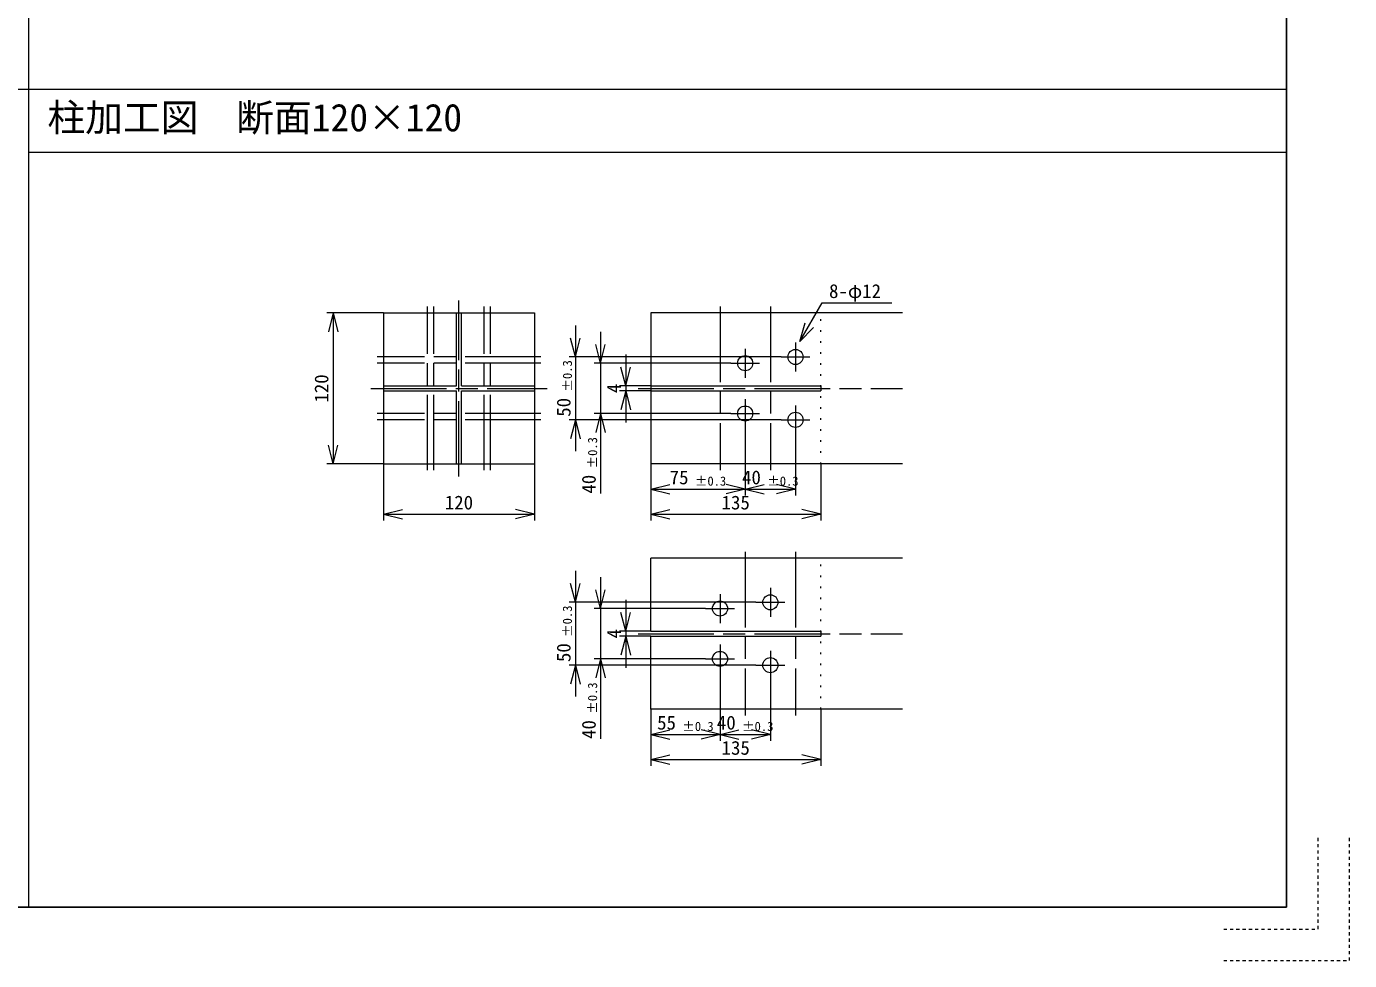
# Model space of a CAD drawing. Units: millimetres at full size, sheet at 1:5. Extents: x -1050 to 1050, y -742 to 742.
# Drawn here: x -2 to 1050, y -742 to 0 of the extents above; entities that cross this region are included whole.
import ezdxf
from ezdxf.enums import TextEntityAlignment as Align

# ---------------------------------------------------------------- set-up
doc = ezdxf.new("R2010")
doc.units = ezdxf.units.MM
doc.header["$LTSCALE"] = 5
for name, pattern in [('CHAIN', [18.5, 12, -1.5, 3.5, -1.5]), ('DOTTED', [1.75, 0.25, -1.5]), ('USER1', [1, 0.5, -0.5])]:
    doc.linetypes.add(name, pattern=pattern)
for name, color, linetype, lineweight in [('0-0_レイヤ0', 4, 'Continuous', 18), ('1-0_レイヤ14', 7, 'Continuous', 13), ('1-1_レイヤ15', 3, 'USER1', 18)]:
    doc.layers.add(name, color=color, linetype=linetype, lineweight=lineweight)
doc.styles.add('ＭＳ ゴシック', font='')
doc.styles.get('ＭＳ ゴシック').set_extended_font_data('MS Gothic')

msp = doc.modelspace()

# ---------------------------------------------------------------- linework, layer by layer
at = {"layer": '0-0_レイヤ0', "linetype": 'CHAIN'}
for p, q in [((342.116, -357.73), (342.116, -217.73)), ((317.116, -352.73), (317.116, -222.73)), ((322.116, -352.73), (322.116, -222.73)), ((362.116, -352.73), (362.116, -222.73)), ((367.116, -352.73), (367.116, -222.73)), ((549.616, -222.73), (549.616, -352.73)), ((589.616, -222.73), (589.616, -352.73)), ((609.616, -251.23), (609.616, -274.23)), ((407.116, -262.73), (277.116, -262.73)), ((569.616, -256.23), (569.616, -279.23)), ((598.116, -262.73), (621.116, -262.73)), ((407.116, -267.73), (277.116, -267.73)), ((558.116, -267.73), (581.116, -267.73)), ((272.116, -287.73), (412.116, -287.73)), ((484.616, -287.73), (694.616, -287.73)), ((569.616, -296.23), (569.616, -319.23)), ((609.616, -301.23), (609.616, -324.23)), ((407.116, -307.73), (277.116, -307.73)), ((407.116, -312.73), (277.116, -312.73)), ((558.116, -307.73), (581.116, -307.73)), ((598.116, -312.73), (621.116, -312.73)), ((569.616, -417.73), (569.616, -547.73)), ((609.616, -417.73), (609.616, -547.73)), ((609.616, -417.73), (609.616, -547.73)), ((549.616, -451.23), (549.616, -474.23)), ((589.616, -446.23), (589.616, -469.23)), ((538.116, -462.73), (561.116, -462.73)), ((578.116, -457.73), (601.116, -457.73)), ((484.616, -482.73), (694.616, -482.73)), ((549.616, -491.23), (549.616, -514.23)), ((538.116, -502.73), (561.116, -502.73)), ((589.616, -496.23), (589.616, -519.23)), ((578.116, -507.73), (601.116, -507.73))]:
    msp.add_line(p, q, dxfattribs=at)
at = {"layer": '0-0_レイヤ0', "lineweight": 13}
for p, q in [((282.116, -227.73), (237.116, -227.73)), ((242.116, -227.73), (238.366, -242.73)), ((242.116, -227.73), (245.866, -242.73)), ((242.116, -227.73), (242.116, -347.73)), ((613.108, -250.351), (617.36, -235.485)), ((613.108, -250.351), (623.855, -239.235)), ((434.616, -262.73), (430.866, -247.73)), ((434.616, -262.73), (438.366, -247.73)), ((598.116, -262.73), (429.616, -262.73)), ((454.616, -267.73), (450.866, -252.73)), ((454.616, -267.73), (458.366, -252.73)), ((558.116, -267.73), (449.616, -267.73)), ((474.616, -285.73), (470.866, -270.73)), ((474.616, -285.73), (478.366, -270.73)), ((494.616, -285.73), (469.616, -285.73)), ((494.616, -289.73), (469.616, -289.73)), ((474.616, -289.73), (470.866, -304.73)), ((474.616, -289.73), (478.366, -304.73)), ((598.116, -312.73), (429.616, -312.73)), ((434.616, -312.73), (430.866, -327.73)), ((434.616, -312.73), (438.366, -327.73)), ((558.116, -307.73), (449.616, -307.73)), ((454.616, -307.73), (450.866, -322.73)), ((454.616, -307.73), (458.366, -322.73)), ((569.616, -319.23), (569.616, -372.73)), ((609.616, -324.23), (609.616, -372.73)), ((242.116, -347.73), (238.366, -332.73)), ((242.116, -347.73), (245.866, -332.73)), ((282.116, -347.73), (237.116, -347.73)), ((282.116, -347.73), (282.116, -392.73)), ((402.116, -347.73), (402.116, -392.73)), ((494.616, -347.73), (494.616, -392.73)), ((629.616, -347.73), (629.616, -392.73)), ((494.616, -367.73), (509.616, -363.98)), ((494.616, -367.73), (509.616, -371.48)), ((494.616, -367.73), (569.616, -367.73)), ((569.616, -367.73), (554.616, -363.98)), ((569.616, -367.73), (554.616, -371.48)), ((569.616, -367.73), (584.616, -363.98)), ((569.616, -367.73), (584.616, -371.48)), ((569.616, -367.73), (609.616, -367.73)), ((609.616, -367.73), (594.616, -363.98)), ((609.616, -367.73), (594.616, -371.48)), ((282.116, -387.73), (297.116, -383.98)), ((282.116, -387.73), (297.116, -391.48)), ((282.116, -387.73), (402.116, -387.73)), ((402.116, -387.73), (387.116, -383.98)), ((402.116, -387.73), (387.116, -391.48)), ((494.616, -387.73), (509.616, -383.98)), ((494.616, -387.73), (509.616, -391.48)), ((494.616, -387.73), (629.616, -387.73)), ((629.616, -387.73), (614.616, -383.98)), ((629.616, -387.73), (614.616, -391.48)), ((434.616, -457.73), (430.866, -442.73)), ((434.616, -457.73), (438.366, -442.73)), ((454.616, -462.73), (450.866, -447.73)), ((454.616, -462.73), (458.366, -447.73)), ((578.116, -457.73), (429.616, -457.73)), ((538.116, -462.73), (449.616, -462.73)), ((474.616, -480.73), (470.866, -465.73)), ((474.616, -480.73), (478.366, -465.73)), ((494.616, -480.73), (469.616, -480.73)), ((494.616, -484.73), (469.616, -484.73)), ((474.616, -484.73), (470.866, -499.73)), ((474.616, -484.73), (478.366, -499.73)), ((538.116, -502.73), (449.616, -502.73)), ((454.616, -502.73), (450.866, -517.73)), ((454.616, -502.73), (458.366, -517.73)), ((578.116, -507.73), (429.616, -507.73)), ((434.616, -507.73), (430.866, -522.73)), ((434.616, -507.73), (438.366, -522.73)), ((549.616, -514.23), (549.616, -567.73)), ((589.616, -519.23), (589.616, -567.73)), ((494.616, -542.73), (494.616, -587.73)), ((629.616, -542.73), (629.616, -587.73)), ((494.616, -562.73), (509.616, -558.98)), ((494.616, -562.73), (509.616, -566.48)), ((494.616, -562.73), (549.616, -562.73)), ((549.616, -562.73), (534.616, -558.98)), ((549.616, -562.73), (534.616, -566.48)), ((549.616, -562.73), (564.616, -558.98)), ((549.616, -562.73), (564.616, -566.48)), ((549.616, -562.73), (589.616, -562.73)), ((589.616, -562.73), (574.616, -558.98)), ((589.616, -562.73), (574.616, -566.48)), ((494.616, -582.73), (509.616, -578.98)), ((494.616, -582.73), (509.616, -586.48)), ((494.616, -582.73), (629.616, -582.73)), ((629.616, -582.73), (614.616, -578.98)), ((629.616, -582.73), (614.616, -586.48))]:
    msp.add_line(p, q, dxfattribs=at)
at = {"layer": '0-0_レイヤ0', "color": 2}
for p, q in [((282.116, -227.73), (282.116, -347.73)), ((282.116, -227.73), (402.116, -227.73)), ((340.116, -285.73), (340.116, -227.73)), ((344.116, -285.73), (344.116, -227.73)), ((402.116, -227.73), (402.116, -347.73)), ((694.616, -227.73), (494.616, -227.73)), ((494.616, -227.73), (494.616, -347.73)), ((282.116, -285.73), (340.116, -285.73)), ((282.116, -289.73), (340.116, -289.73)), ((340.116, -347.73), (340.116, -289.73)), ((344.116, -285.73), (402.116, -285.73)), ((344.116, -347.73), (344.116, -289.73)), ((344.116, -289.73), (402.116, -289.73)), ((494.616, -289.73), (629.616, -289.73)), ((282.116, -347.73), (402.116, -347.73)), ((694.616, -347.73), (494.616, -347.73)), ((494.616, -480.73), (494.616, -422.73)), ((694.616, -422.73), (494.616, -422.73)), ((494.616, -484.73), (629.616, -484.73)), ((494.616, -542.73), (494.616, -484.73)), ((694.616, -542.73), (494.616, -542.73))]:
    msp.add_line(p, q, dxfattribs=at)
at = {"layer": '0-0_レイヤ0', "color": 2, "linetype": 'DOTTED'}
for p, q in [((629.616, -347.73), (629.616, -227.73)), ((629.616, -542.73), (629.616, -422.73))]:
    msp.add_line(p, q, dxfattribs=at)
at = {"layer": '0-0_レイヤ0', "lineweight": 13}
for points in [[(613.108, -250.351), (630.819, -219.673), (686.288, -219.673)], [(434.616, -237.73), (434.616, -262.73), (434.616, -312.73), (434.616, -337.73)], [(454.616, -242.73), (454.616, -267.73), (454.616, -307.73), (454.616, -371.348)], [(474.616, -260.73), (474.616, -285.73), (474.616, -289.73), (474.616, -314.73)], [(434.616, -432.73), (434.616, -457.73), (434.616, -507.73), (434.616, -532.73)], [(454.616, -437.73), (454.616, -462.73), (454.616, -502.73), (454.616, -566.348)], [(474.616, -455.73), (474.616, -480.73), (474.616, -484.73), (474.616, -509.73)]]:
    msp.add_lwpolyline(points, dxfattribs=at)
at = {"layer": '0-0_レイヤ0', "color": 2}
for points in [[(494.616, -285.73), (629.616, -285.73), (629.616, -289.73)], [(494.616, -480.73), (629.616, -480.73), (629.616, -484.73)]]:
    msp.add_lwpolyline(points, dxfattribs=at)
for centre in [(569.616, -267.73), (609.616, -262.73), (569.616, -307.73), (609.616, -312.73), (589.616, -457.73), (549.616, -462.73), (549.616, -502.73), (589.616, -507.73)]:
    msp.add_circle(centre, 6, dxfattribs=at)
at = {"layer": '1-0_レイヤ14', "lineweight": 18}
for p, q in [((0, 600), (0, -700)), ((0, -50), (-1000, -50)), ((1000, -50), (0, -50)), ((0, -100), (1000, -100))]:
    msp.add_line(p, q, dxfattribs=at)
at = {"layer": '1-1_レイヤ15', "color": 2, "linetype": 'Continuous', "lineweight": 25}
for q in [(1000, 600), (-1000, -700)]:
    msp.add_line((1000, -700), q, dxfattribs=at)
at = {"layer": '1-1_レイヤ15'}
for p, q in [((1025, -717.5), (1025, -642.5)), ((950, -717.5), (1025, -717.5))]:
    msp.add_line(p, q, dxfattribs=at)
msp.add_lwpolyline([(950, -742.5), (1050, -742.5), (1050, -642.5)], dxfattribs=at)

# ---------------------------------------------------------------- texts
at = {"layer": '0-0_レイヤ0', "color": 7, "style": 'ＭＳ ゴシック'}
for s, height, p in [('8-φ12', 11, (636.288, -219.173)), ('75', 11, (509.616, -367.23)), ('±0.3', 7.331, (529.616, -367.23)), ('40', 11, (567.116, -367.23)), ('±0.3', 7.331, (587.116, -367.23)), ('120', 11, (330.866, -387.23)), ('135', 11, (550.866, -387.23)), ('55', 11, (499.616, -562.23)), ('±0.3', 7.331, (519.616, -562.23)), ('40', 11, (547.116, -562.23)), ('±0.3', 7.331, (567.116, -562.23)), ('135', 11, (550.866, -582.23))]:
    msp.add_text(s, height=height, dxfattribs=at).set_placement(p, align=Align.BOTTOM_LEFT)
for s, height, p in [('±0.3', 7.331, (434.116, -290.23)), ('120', 11, (241.616, -298.98)), ('4', 11, (474.116, -291.48)), ('50', 11, (434.116, -310.23)), ('±0.3', 7.331, (454.116, -351.348)), ('40', 11, (454.116, -371.348)), ('±0.3', 7.331, (434.116, -485.23)), ('4', 11, (474.116, -486.48)), ('50', 11, (434.116, -505.23)), ('±0.3', 7.331, (454.116, -546.348)), ('40', 11, (454.116, -566.348))]:
    msp.add_text(s, height=height, rotation=90, dxfattribs=at).set_placement(p, align=Align.BOTTOM_LEFT)
at = {"layer": '1-0_レイヤ14', "style": 'ＭＳ ゴシック'}
msp.add_text('柱加工図\u3000断面120×120', height=21.99, dxfattribs=at).set_placement((15, -90), align=Align.BOTTOM_LEFT)

doc.saveas('drawing.dxf')
